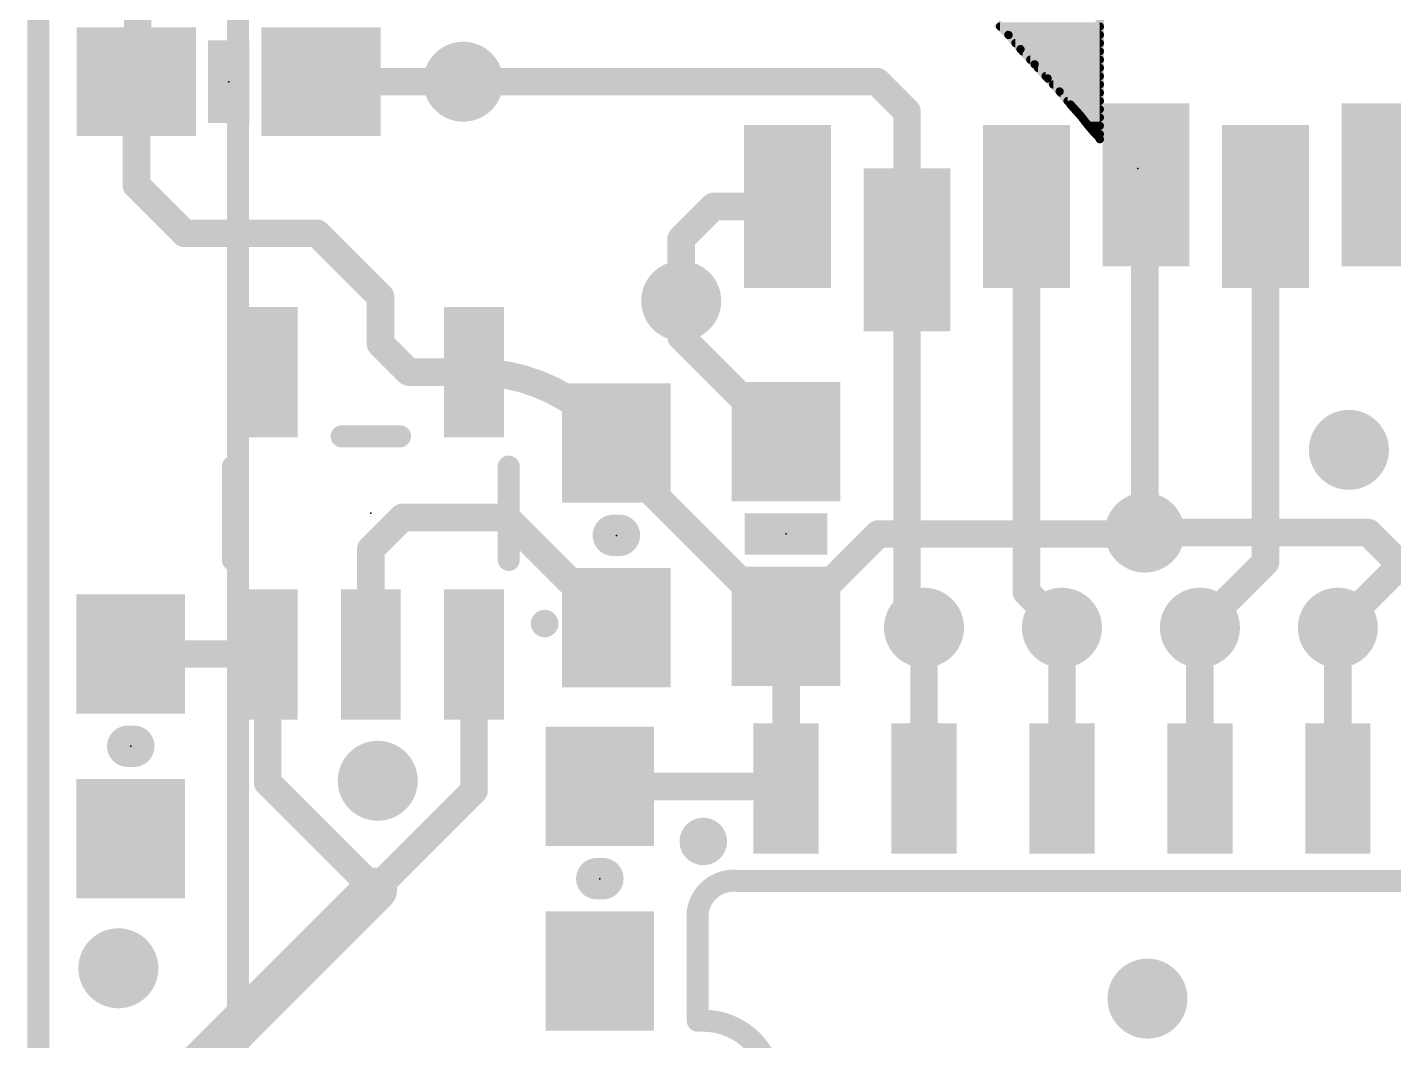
# Model space of a CAD drawing. Extents: x -44 to 63, y -10 to 34.
# Drawn here: x -0.1 to 12.48, y 9.56 to 18.89 of the extents above; entities that cross this region are included whole.
import ezdxf

# ---------------------------------------------------------------- set-up
doc = ezdxf.new("R2010")
doc.units = 0
for name, color, linetype in [('1', 12, 'CONTINUOUS'), ('16', 132, 'CONTINUOUS'), ('18', 110, 'CONTINUOUS'), ('20', 53, 'CONTINUOUS'), ('21', 53, 'CONTINUOUS'), ('22', 53, 'CONTINUOUS'), ('24', 53, 'CONTINUOUS')]:
    doc.layers.add(name, color=color, linetype=linetype)

# ---------------------------------------------------------------- blocks, each defined once
blk = doc.blocks.new('RECT')
blk.add_solid([(-0.5, -0.5), (0.5, -0.5), (-0.5, 0.5), (0.5, 0.5)])
blk = doc.blocks.new('ROUNDV')
at = {"const_width": 0.5}
blk.add_lwpolyline([(0, -0.25, 1), (0, 0.25, 1), (0, -0.25)], format="xyb", dxfattribs=at)

msp = doc.modelspace()

# ---------------------------------------------------------------- linework, layer by layer
at = {"layer": '1'}
for points, const_width in [([(0, 0), (0, 24.13)], 0.2032), ([(7.7216, 18.3896), (3.9116, 18.3896)], 0.254), ([(7.9969, 18.1143), (7.7216, 18.3896)], 0.254), ([(7.9969, 18.1143), (7.9969, 16.8405)], 0.254), ([(10.1854, 17.429), (10.1969, 17.4405)], 0.254), ([(10.1854, 14.2367), (10.1854, 17.429)], 0.254), ([(6.2169, 17.2405), (5.9182, 16.9418)], 0.254), ([(6.8969, 17.2405), (6.2169, 17.2405)], 0.254), ([(9.0969, 17.2405), (9.0969, 13.6869)], 0.254), ([(11.2969, 17.2405), (11.2969, 13.9639)], 0.254), ([(5.9182, 16.9418), (5.9182, 16.3703)], 0.254), ([(7.9969, 16.8405), (7.9969, 13.3604)], 0.254), ([(13.4969, 14.8939), (11.9634, 13.3604)], 0.254), ([(11.2969, 13.9639), (10.6934, 13.3604)], 0.254), ([(9.0969, 13.6869), (9.4234, 13.3604)], 0.254), ([(7.9969, 13.3604), (8.1534, 13.3604)], 0.254)]:
    msp.add_lwpolyline(points, dxfattribs=dict(at, const_width=const_width))
at = {"layer": '1', "const_width": 0.127}
for points in [[(3.9116, 18.4531, 1), (3.9116, 18.3261)], [(7.7665, 18.4345, 1), (7.6767, 18.3447)], [(7.7216, 18.3261, 1), (7.7216, 18.4531)], [(8.0604, 18.1143, 1), (7.9334, 18.1143)], [(7.952, 18.0694, 1), (8.0418, 18.1592)], [(10.2489, 17.429, 1), (10.1219, 17.429)], [(10.1405, 17.4739, 1), (10.2303, 17.3841)], [(10.2418, 17.3956, 1), (10.152, 17.4854)], [(6.2169, 17.304, 1), (6.2169, 17.177)], [(6.2618, 17.1956, 1), (6.172, 17.2854)], [(6.8969, 17.177, 1), (6.8969, 17.304)], [(9.1604, 17.2405, 1), (9.0334, 17.2405)], [(11.3604, 17.2405, 1), (11.2334, 17.2405)], [(5.9817, 16.9418, 1), (5.8547, 16.9418)], [(5.8733, 16.9867, 1), (5.9631, 16.8969)], [(8.0604, 16.8405, 1), (7.9334, 16.8405)], [(7.9334, 16.8405, 1), (8.0604, 16.8405)], [(5.8547, 16.3703, 1), (5.9817, 16.3703)], [(10.1219, 14.2367, 1), (10.2489, 14.2367)], [(11.3418, 13.919, 1), (11.252, 14.0088)], [(11.2334, 13.9639, 1), (11.3604, 13.9639)], [(9.1418, 13.7318, 1), (9.052, 13.642)], [(9.0334, 13.6869, 1), (9.1604, 13.6869)], [(7.9969, 13.4239, 1), (7.9969, 13.2969)], [(8.1534, 13.2969, 1), (8.1534, 13.4239)], [(9.3785, 13.3155, 1), (9.4683, 13.4053)], [(10.6485, 13.4053, 1), (10.7383, 13.3155)], [(11.9185, 13.4053, 1), (12.0083, 13.3155)], [(7.9334, 13.3604, 1), (8.0604, 13.3604)]]:
    msp.add_lwpolyline(points, format="xyb", dxfattribs=at)
at = {"layer": '16'}
for points, const_width in [([(0, 0), (0, 24.13)], 0.2032), ([(0.9144, 18.3896), (0.9144, 19.9644)], 0.254), ([(0.9026, 18.3896), (0.9144, 18.3896)], 0.254), ([(0.9026, 17.4362), (0.9026, 18.3896)], 0.254), ([(2.6026, 18.3896), (3.9116, 18.3896)], 0.254), ([(1.3462, 16.9926), (0.9026, 17.4362)], 0.254), ([(2.5654, 16.9926), (1.3462, 16.9926)], 0.254), ([(3.1496, 16.4084), (2.5654, 16.9926)], 0.254), ([(3.1496, 15.9766), (3.1496, 16.4084)], 0.254), ([(5.9182, 16.0392), (5.9182, 16.3703)], 0.254), ([(3.4116, 15.7146), (3.1496, 15.9766)], 0.254), ([(6.8834, 15.074), (5.9182, 16.0392)], 0.254), ([(4.0107, 15.7146), (3.4116, 15.7146)], 0.254), ([(5.3213, 15.0613), (5.3213, 14.9361)], 0.254), ([(5.3213, 14.9361), (6.8834, 13.374)], 0.254), ([(3.0607, 14.0843), (3.3528, 14.3764)], 0.254), ([(3.3528, 14.3764), (4.3062, 14.3764)], 0.254), ([(4.3062, 14.3764), (5.3213, 13.3613)], 0.254), ([(7.7334, 14.224), (6.8834, 13.374)], 0.254), ([(10.1727, 14.224), (7.7334, 14.224)], 0.254), ([(10.1727, 14.224), (10.1854, 14.2367)], 0.254), ([(12.2428, 14.2367), (10.1854, 14.2367)], 0.254), ([(12.2428, 14.2367), (13.5191, 12.9604)], 0.254), ([(3.0607, 13.1144), (3.0607, 14.0843)], 0.254), ([(6.8834, 13.374), (6.8834, 11.8805)], 0.254), ([(8.1534, 13.3604), (8.1534, 11.8805)], 0.254), ([(9.4234, 13.3604), (9.4234, 11.8805)], 0.254), ([(10.6934, 13.3604), (10.6934, 11.8805)], 0.254), ([(11.9634, 13.3604), (11.9634, 11.8805)], 0.254), ([(2.1069, 13.1182), (0.8509, 13.1182)], 0.254), ([(2.1107, 13.1144), (2.1069, 13.1182)], 0.254), ([(2.1107, 13.1144), (2.1107, 11.9355)], 0.254), ([(4.0107, 13.1144), (4.0107, 11.8593)], 0.254), ([(2.1107, 11.9355), (3.0988, 10.9474)], 0.254), ([(4.0107, 11.8593), (3.0988, 10.9474)], 0.254), ([(5.1689, 11.899), (6.8649, 11.899)], 0.254), ([(6.8649, 11.899), (6.8834, 11.8805)], 0.254), ([(1.27, 9.1186), (3.0988, 10.9474)], 0.4064)]:
    msp.add_lwpolyline(points, dxfattribs=dict(at, const_width=const_width))
for points, const_width in [([(0.9026, 18.4531, 1), (0.9026, 18.3261)], 0.127), ([(0.9661, 18.3896, 1), (0.8391, 18.3896)], 0.127), ([(0.9144, 18.3261, 1), (0.9144, 18.4531)], 0.127), ([(2.6026, 18.4531, 1), (2.6026, 18.3261)], 0.127), ([(3.9116, 18.3261, 1), (3.9116, 18.4531)], 0.127), ([(0.8509, 18.3896, 1), (0.9779, 18.3896)], 0.127), ([(0.9475, 17.4811, 1), (0.8577, 17.3913)], 0.127), ([(0.8391, 17.4362, 1), (0.9661, 17.4362)], 0.127), ([(1.3462, 17.0561, 1), (1.3462, 16.9291)], 0.127), ([(2.6103, 17.0375, 1), (2.5205, 16.9477)], 0.127), ([(2.5654, 16.9291, 1), (2.5654, 17.0561)], 0.127), ([(1.3013, 16.9477, 1), (1.3911, 17.0375)], 0.127), ([(3.2131, 16.4084, 1), (3.0861, 16.4084)], 0.127), ([(3.1047, 16.3635, 1), (3.1945, 16.4533)], 0.127), ([(5.9817, 16.3703, 1), (5.8547, 16.3703)], 0.127), ([(3.1945, 16.0215, 1), (3.1047, 15.9317)], 0.127), ([(5.9631, 16.0841, 1), (5.8733, 15.9943)], 0.127), ([(5.8547, 16.0392, 1), (5.9817, 16.0392)], 0.127), ([(3.0861, 15.9766, 1), (3.2131, 15.9766)], 0.127), ([(3.4116, 15.7781, 1), (3.4116, 15.6511)], 0.127), ([(3.3667, 15.6697, 1), (3.4565, 15.7595)], 0.127), ([(5.3213, 15.0613, 0.2354), (4.0107, 15.7146)], 0.254), ([(4.0107, 15.7781, 1), (4.0107, 15.6511)], 0.127), ([(4.0107, 15.6511, 1), (4.0107, 15.7781)], 0.127), ([(5.3848, 15.0613, 1), (5.2578, 15.0613)], 0.127), ([(5.2706, 15.0231, 1), (5.372, 15.0995)], 0.127), ([(6.8385, 15.0291, 1), (6.9283, 15.1189)], 0.127), ([(5.3662, 14.981, 1), (5.2764, 14.8912)], 0.127), ([(5.2578, 14.9361, 1), (5.3848, 14.9361)], 0.127), ([(3.3528, 14.4399, 1), (3.3528, 14.3129)], 0.127), ([(3.3977, 14.3315, 1), (3.3079, 14.4213)], 0.127), ([(4.3511, 14.4213, 1), (4.2613, 14.3315)], 0.127), ([(4.3062, 14.3129, 1), (4.3062, 14.4399)], 0.127), ([(7.7334, 14.2875, 1), (7.7334, 14.1605)], 0.127), ([(7.7783, 14.1791, 1), (7.6885, 14.2689)], 0.127), ([(10.1854, 14.3002, 1), (10.1854, 14.1732)], 0.127), ([(10.2303, 14.1918, 1), (10.1405, 14.2816)], 0.127), ([(10.1727, 14.1605, 1), (10.1727, 14.2875)], 0.127), ([(12.2877, 14.2816, 1), (12.1979, 14.1918)], 0.127), ([(12.2428, 14.1732, 1), (12.2428, 14.3002)], 0.127), ([(10.1278, 14.2689, 1), (10.2176, 14.1791)], 0.127), ([(3.1242, 14.0843, 1), (2.9972, 14.0843)], 0.127), ([(3.0158, 14.1292, 1), (3.1056, 14.0394)], 0.127), ([(5.2764, 13.3164, 1), (5.3662, 13.4062)], 0.127), ([(6.9469, 13.374, 1), (6.8199, 13.374)], 0.127), ([(6.8385, 13.4189, 1), (6.9283, 13.3291)], 0.127), ([(6.8385, 13.3291, 1), (6.9283, 13.4189)], 0.127), ([(8.2169, 13.3604, 1), (8.0899, 13.3604)], 0.127), ([(9.4869, 13.3604, 1), (9.3599, 13.3604)], 0.127), ([(10.7569, 13.3604, 1), (10.6299, 13.3604)], 0.127), ([(12.0269, 13.3604, 1), (11.8999, 13.3604)], 0.127), ([(0.8509, 13.1817, 1), (0.8509, 13.0547)], 0.127), ([(2.1518, 13.1631, 1), (2.062, 13.0733)], 0.127), ([(2.1742, 13.1144, 1), (2.0472, 13.1144)], 0.127), ([(2.0658, 13.0695, 1), (2.1556, 13.1593)], 0.127), ([(2.1069, 13.0547, 1), (2.1069, 13.1817)], 0.127), ([(4.0742, 13.1144, 1), (3.9472, 13.1144)], 0.127), ([(2.9972, 13.1144, 1), (3.1242, 13.1144)], 0.127), ([(2.1556, 11.9804, 1), (2.0658, 11.8906)], 0.127), ([(2.0472, 11.9355, 1), (2.1742, 11.9355)], 0.127), ([(4.0556, 11.8144, 1), (3.9658, 11.9042)], 0.127), ([(5.1689, 11.9625, 1), (5.1689, 11.8355)], 0.127), ([(6.9098, 11.9439, 1), (6.82, 11.8541)], 0.127), ([(6.8385, 11.8356, 1), (6.9283, 11.9254)], 0.127), ([(6.8649, 11.8355, 1), (6.8649, 11.9625)], 0.127), ([(3.9472, 11.8593, 1), (4.0742, 11.8593)], 0.127), ([(6.8199, 11.8805, 1), (6.9469, 11.8805)], 0.127), ([(8.0899, 11.8805, 1), (8.2169, 11.8805)], 0.127), ([(9.3599, 11.8805, 1), (9.4869, 11.8805)], 0.127), ([(10.6299, 11.8805, 1), (10.7569, 11.8805)], 0.127), ([(11.8999, 11.8805, 1), (12.0269, 11.8805)], 0.127), ([(3.1706, 10.8756, 1), (3.027, 11.0192)], 0.2032), ([(3.0539, 10.9923, 1), (3.1437, 10.9025)], 0.127), ([(3.0539, 10.9025, 1), (3.1437, 10.9923)], 0.127)]:
    msp.add_lwpolyline(points, format="xyb", dxfattribs=dict(at, const_width=const_width))
at = {"layer": '20', "const_width": 0.2032}
msp.add_lwpolyline([(0, 0), (0, 24.13)], dxfattribs=at)
at = {"layer": '21', "const_width": 0.2032}
msp.add_lwpolyline([(1.8369, 6.5405), (1.8369, 19.7405)], dxfattribs=at)
at = {"layer": '22'}
for points, const_width in [([(9.7719, 20.4295), (9.7719, 17.8595)], 0.0762), ([(8.9319, 18.8195), (8.8219, 18.9295)], 0.0762), ([(8.8538, 18.8976), (9.7719, 18.8976)], 0.0762), ([(8.93, 18.8214), (9.7719, 18.8214)], 0.0762), ([(9.0419, 18.6895), (8.9319, 18.8195)], 0.0762), ([(8.9948, 18.7452), (9.7719, 18.7452)], 0.0762), ([(9.1719, 18.5495), (9.0419, 18.6895)], 0.0762), ([(9.0609, 18.669), (9.7719, 18.669)], 0.0762), ([(9.1317, 18.5928), (9.7719, 18.5928)], 0.0762), ([(9.2919, 18.4195), (9.1719, 18.5495)], 0.0762), ([(9.2023, 18.5166), (9.7719, 18.5166)], 0.0762), ([(9.2726, 18.4404), (9.7719, 18.4404)], 0.0762), ([(9.4019, 18.2995), (9.2919, 18.4195)], 0.0762), ([(9.3426, 18.3642), (9.7719, 18.3642)], 0.0762), ([(9.5019, 18.1795), (9.4019, 18.2995)], 0.0762), ([(9.4115, 18.288), (9.7719, 18.288)], 0.0762), ([(9.475, 18.2118), (9.7719, 18.2118)], 0.0762), ([(9.5919, 18.0795), (9.5019, 18.1795)], 0.0762), ([(9.5414, 18.1356), (9.7719, 18.1356)], 0.0762), ([(9.6619, 17.9895), (9.5919, 18.0795)], 0.0762), ([(9.6075, 18.0594), (9.7719, 18.0594)], 0.0762), ([(9.7219, 17.9195), (9.6619, 17.9895)], 0.0762), ([(9.6673, 17.9832), (9.7719, 17.9832)], 0.0762), ([(9.7619, 17.8795), (9.7219, 17.9195)], 0.0762), ([(9.7344, 17.907), (9.7719, 17.907)], 0.0762), ([(9.7719, 17.8595), (9.7619, 17.8795)], 0.0762), ([(3.3291, 15.1233), (2.7923, 15.1233)], 0.2032), ([(1.7907, 14.8439), (1.7907, 13.9851)], 0.2032), ([(4.3307, 13.9851), (4.3307, 14.8439)], 0.2032), ([(5.2934, 14.2113), (5.3492, 14.2113)], 0.381), ([(0.823, 12.2682), (0.8788, 12.2682)], 0.381), ([(5.141, 11.049), (5.1968, 11.049)], 0.381), ([(6.4516, 11.0268), (15.0352, 11.0268)], 0.2032), ([(6.0706, 10.7458), (6.0706, 9.7409)], 0.2032)]:
    msp.add_lwpolyline(points, dxfattribs=dict(at, const_width=const_width))
for points, const_width in [([(8.8538, 18.9167, 1), (8.8538, 18.8786)], 0.0381), ([(9.7719, 18.8786, 1), (9.7719, 18.9167)], 0.0381), ([(8.93, 18.8405, 1), (8.93, 18.8024)], 0.0381), ([(8.9464, 18.8318, 1), (8.9174, 18.8072)], 0.0381), ([(8.9184, 18.806, 1), (8.9454, 18.833)], 0.0381), ([(8.9948, 18.7643, 1), (8.9948, 18.7262)], 0.0381), ([(9.7719, 18.8024, 1), (9.7719, 18.8405)], 0.0381), ([(9.7719, 18.7262, 1), (9.7719, 18.7643)], 0.0381), ([(9.0559, 18.7025, 1), (9.0279, 18.6765)], 0.0381), ([(9.0274, 18.6772, 1), (9.0564, 18.7018)], 0.0381), ([(9.0609, 18.6881, 1), (9.0609, 18.65)], 0.0381), ([(9.1317, 18.6119, 1), (9.1317, 18.5738)], 0.0381), ([(9.7719, 18.65, 1), (9.7719, 18.6881)], 0.0381), ([(9.7719, 18.5738, 1), (9.7719, 18.6119)], 0.0381), ([(9.1859, 18.5624, 1), (9.1579, 18.5366)], 0.0381), ([(9.1579, 18.5365, 1), (9.1859, 18.5625)], 0.0381), ([(9.2023, 18.5357, 1), (9.2023, 18.4976)], 0.0381), ([(9.7719, 18.4976, 1), (9.7719, 18.5357)], 0.0381), ([(9.2726, 18.4595, 1), (9.2726, 18.4214)], 0.0381), ([(9.3059, 18.4324, 1), (9.2779, 18.4066)], 0.0381), ([(9.2779, 18.4066, 1), (9.3059, 18.4324)], 0.0381), ([(9.3426, 18.3833, 1), (9.3426, 18.3452)], 0.0381), ([(9.7719, 18.4214, 1), (9.7719, 18.4595)], 0.0381), ([(9.7719, 18.3452, 1), (9.7719, 18.3833)], 0.0381), ([(9.4165, 18.3117, 1), (9.3873, 18.2873)], 0.0381), ([(9.3879, 18.2866, 1), (9.4159, 18.3124)], 0.0381), ([(9.4115, 18.3071, 1), (9.4115, 18.269)], 0.0381), ([(9.475, 18.2309, 1), (9.475, 18.1928)], 0.0381), ([(9.7719, 18.269, 1), (9.7719, 18.3071)], 0.0381), ([(9.7719, 18.1928, 1), (9.7719, 18.2309)], 0.0381), ([(9.5161, 18.1922, 1), (9.4877, 18.1668)], 0.0381), ([(9.4873, 18.1673, 1), (9.5165, 18.1917)], 0.0381), ([(9.5414, 18.1547, 1), (9.5414, 18.1166)], 0.0381), ([(9.6069, 18.0912, 1), (9.5769, 18.0678)], 0.0381), ([(9.7719, 18.1166, 1), (9.7719, 18.1547)], 0.0381), ([(9.5777, 18.0668, 1), (9.6061, 18.0922)], 0.0381), ([(9.6075, 18.0785, 1), (9.6075, 18.0404)], 0.0381), ([(9.6764, 18.0019, 1), (9.6474, 17.9771)], 0.0381), ([(9.6469, 17.9778, 1), (9.6769, 18.0012)], 0.0381), ([(9.6673, 18.0023, 1), (9.6673, 17.9642)], 0.0381), ([(9.7719, 18.0404, 1), (9.7719, 18.0785)], 0.0381), ([(9.7719, 17.9642, 1), (9.7719, 18.0023)], 0.0381), ([(9.7354, 17.933, 1), (9.7084, 17.906)], 0.0381), ([(9.7074, 17.9071, 1), (9.7364, 17.9319)], 0.0381), ([(9.7344, 17.9261, 1), (9.7344, 17.888)], 0.0381), ([(9.7789, 17.888, 1), (9.7449, 17.871)], 0.0381), ([(9.7484, 17.866, 1), (9.7754, 17.893)], 0.0381), ([(9.7529, 17.8595, 1), (9.791, 17.8595)], 0.0381), ([(9.7549, 17.851, 1), (9.7889, 17.868)], 0.0381), ([(9.7719, 17.888, 1), (9.7719, 17.9261)], 0.0381), ([(2.7923, 15.1741, 1), (2.7923, 15.0725)], 0.1016), ([(3.3291, 15.0725, 1), (3.3291, 15.1741)], 0.1016), ([(1.8415, 14.8439, 1), (1.7399, 14.8439)], 0.1016), ([(4.3815, 14.8439, 1), (4.2799, 14.8439)], 0.1016), ([(5.2934, 14.3066, 1), (5.2934, 14.1161)], 0.1905), ([(5.3492, 14.1161, 1), (5.3492, 14.3066)], 0.1905), ([(1.7399, 13.9851, 1), (1.8415, 13.9851)], 0.1016), ([(4.2799, 13.9851, 1), (4.3815, 13.9851)], 0.1016), ([(4.6609, 13.335, 1), (4.6609, 13.462, 1), (4.6609, 13.335)], 0.127), ([(0.823, 12.3635, 1), (0.823, 12.173)], 0.1905), ([(0.8788, 12.173, 1), (0.8788, 12.3635)], 0.1905), ([(6.1214, 11.2827, 1), (6.1214, 11.5011, 1), (6.1214, 11.2827)], 0.2185), ([(5.141, 11.1443, 1), (5.141, 10.9538)], 0.1905), ([(5.1968, 10.9538, 1), (5.1968, 11.1443)], 0.1905), ([(6.4516, 11.0268, 0.4145), (6.0706, 10.7458)], 0.2032), ([(6.4516, 11.0776, 1), (6.4516, 10.976)], 0.1016), ([(6.444, 10.9766, 1), (6.4592, 11.077)], 0.1016), ([(6.1214, 10.7458, 1), (6.0198, 10.7458)], 0.1016), ([(6.0204, 10.7534, 1), (6.1208, 10.7382)], 0.1016), ([(6.1214, 8.4709, 1), (6.1214, 9.7409)], 0.2032), ([(6.1214, 9.7917, 1), (6.1214, 9.6901)], 0.1016), ([(6.0198, 9.7409, 1), (6.1214, 9.7409)], 0.1016)]:
    msp.add_lwpolyline(points, format="xyb", dxfattribs=dict(at, const_width=const_width))
at = {"layer": '24'}
for p in [(1.7526, 18.3896), (10.1219, 17.5895), (3.0607, 14.4145), (6.8834, 14.224), (5.3213, 14.2113), (0.8509, 12.2682), (5.1689, 11.049)]:
    msp.add_point(p, dxfattribs=at)

# ---------------------------------------------------------------- block references
at = {"layer": '1', "xscale": 0.8, "yscale": 1.5}
for p in [(10.1969, 17.4405), (12.3969, 17.4405), (6.8969, 17.2405), (9.0969, 17.2405), (11.2969, 17.2405), (7.9969, 16.8405)]:
    msp.add_blockref('RECT', p, dxfattribs=at)
at = {"layer": '16', "xscale": 1.1}
for p, rotation in [((0.9026, 18.3896), 180), ((2.6026, 18.3896), 180), ((5.3213, 15.0613), 270), ((6.8834, 15.074), 270), ((5.3213, 13.3613), 270), ((6.8834, 13.374), 270), ((0.8509, 13.1182), 270), ((5.1689, 11.899), 270), ((0.8509, 11.4182), 270), ((5.1689, 10.199), 270)]:
    msp.add_blockref('RECT', p, dxfattribs=dict(at, rotation=rotation))
at = {"layer": '16', "xscale": 0.55, "yscale": 1.2, "rotation": 180}
for p in [(2.1107, 15.7146), (4.0107, 15.7146), (2.1107, 13.1144), (3.0607, 13.1144), (4.0107, 13.1144)]:
    msp.add_blockref('RECT', p, dxfattribs=at)
at = {"layer": '16', "xscale": 0.6, "yscale": 1.2}
for p in [(6.8834, 11.8805), (8.1534, 11.8805), (9.4234, 11.8805), (10.6934, 11.8805), (11.9634, 11.8805)]:
    msp.add_blockref('RECT', p, dxfattribs=at)
at = {"layer": '18', "xscale": 0.7366, "yscale": 0.7366}
for p in [(3.9116, 18.3896), (3.9116, 18.3896), (5.9182, 16.3703), (5.9182, 16.3703), (12.065, 14.9987), (12.065, 14.9987), (10.1854, 14.2367), (10.1854, 14.2367), (8.1534, 13.3604), (8.1534, 13.3604), (9.4234, 13.3604), (9.4234, 13.3604), (10.6934, 13.3604), (10.6934, 13.3604), (11.9634, 13.3604), (11.9634, 13.3604), (3.1242, 11.9507), (3.1242, 11.9507), (0.7366, 10.2235), (0.7366, 10.2235), (10.2108, 9.9441), (10.2108, 9.9441)]:
    msp.add_blockref('ROUNDV', p, dxfattribs=at)
at = {"layer": '22', "xscale": 0.381, "yscale": 0.762}
for p, rotation in [((1.7526, 18.3896), 180), ((6.8834, 14.224), 270)]:
    msp.add_blockref('RECT', p, dxfattribs=dict(at, rotation=rotation))

doc.saveas('drawing.dxf')
